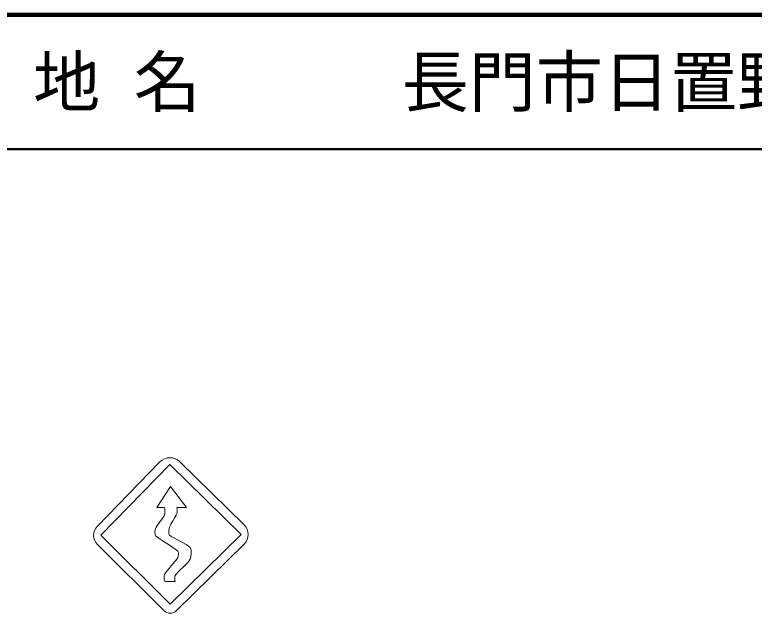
# Model space of a CAD drawing. Units: millimetres, scale not verified. Extents: x 40000 to 680000, y 20000 to 380000.
# Drawn here: x 369014 to 424112, y 335415 to 380000 of the extents above; entities that cross this region are included whole.
import ezdxf
from ezdxf.enums import TextEntityAlignment as Align

# ---------------------------------------------------------------- set-up
doc = ezdxf.new("R2010")
doc.units = ezdxf.units.MM
doc.header["$LTSCALE"] = 1000
for name, color, linetype, lineweight in [('M-TTL', 2, 'Continuous', 140), ('M-TTL-LINE', 7, 'Continuous', 50), ('M-TTL-TXT', 7, 'Continuous', 13), ('M-WORK', 1, 'Continuous', 13)]:
    doc.layers.add(name, color=color, linetype=linetype, lineweight=lineweight)
doc.styles.add('ＭＳ ゴシック', font='')
doc.styles.get('ＭＳ ゴシック').set_extended_font_data('MS Gothic')

msp = doc.modelspace()

# ---------------------------------------------------------------- linework, layer by layer
at = {"layer": 'M-TTL'}
msp.add_line((680000, 380000), (40000, 380000), dxfattribs=at)
at = {"layer": 'M-TTL-LINE'}
msp.add_line((40000, 370000), (680000, 370000), dxfattribs=at)
at = {"layer": 'M-WORK'}
for p, q in [((379833, 346691), (375169, 341909)), ((386099, 342002), (381291, 346708)), ((379596, 343301), (380167, 343301)), ((375181, 340524), (380130, 335610)), ((381071, 335607), (386100, 340547)), ((380190, 337769), (380969, 337769))]:
    msp.add_line(p, q, dxfattribs=at)
msp.add_lwpolyline([(380565, 346487), (375427, 341218), (380602, 336081), (385889, 341274)], close=True, dxfattribs=at)
msp.add_lwpolyline([(381083, 343301), (381812, 343301), (380606, 344857), (379596, 343301)], dxfattribs=at)
for centre, radius, start, end in [((380571, 345972), 1030, 45.6073, 135.7174), ((375874, 341222), 984, 135.7174, 225.2068), ((385386, 341274), 1019, 314.4912, 45.6073), ((380602, 336085), 670, 225.2068, 314.4912)]:
    msp.add_arc(centre, radius, start, end, dxfattribs=at)
for points in [[(380167, 343301), (380210, 343193), (380207, 342825), (380162, 342718), (380068, 342497), (379592, 341941), (379497, 341720), (379455, 341623), (379432, 341264), (379507, 341189), (379792, 340902), (380879, 340321), (381169, 340039), (381235, 339974), (381215, 339655), (381169, 339574), (381008, 339293), (380326, 338586), (380171, 338301), (380121, 338208), (380133, 337859), (380190, 337769)], [(380969, 337769), (380917, 337847), (380917, 338158), (380969, 338236), (381153, 338509), (381934, 339151), (382090, 339441), (382173, 339595), (382204, 340182), (382090, 340315), (381855, 340588), (380800, 340984), (380542, 341236), (380458, 341318), (380504, 341714), (380542, 341825), (380615, 342038), (381006, 342601), (381083, 342813), (381117, 342904), (381117, 343209), (381083, 343301)]]:
    msp.add_open_spline(points, degree=3, knots=[0, 0, 0, 0, 1, 1, 1, 2, 2, 2, 3, 3, 3, 4, 4, 4, 5, 5, 5, 6, 6, 6, 7, 7, 7, 7], dxfattribs=at)

# ---------------------------------------------------------------- texts
at = {"layer": 'M-TTL-TXT', "style": 'ＭＳ ゴシック'}
msp.add_text('地 名      長門市日置野田', height=3666, dxfattribs=at).set_placement((370380, 375000), align=Align.MIDDLE_LEFT)

doc.saveas('drawing.dxf')
